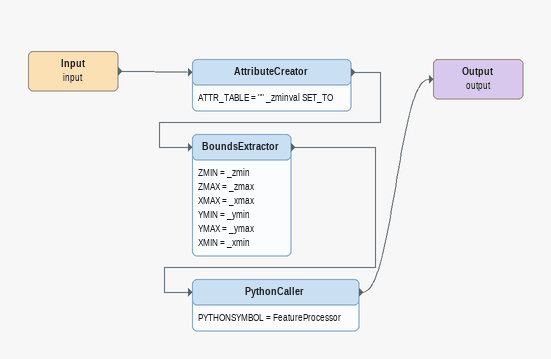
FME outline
Input (input)
    -> AttributeCreator
AttributeCreator
    ATTR_TABLE = "" _zminval SET_TO
    -> BoundsExtractor
BoundsExtractor
    ZMIN = _zmin
    ZMAX = _zmax
    XMAX = _xmax
    YMIN = _ymin
    YMAX = _ymax
    XMIN = _xmin
    -> PythonCaller
PythonCaller
    PYTHONSYMBOL = FeatureProcessor
    -> Output (output)
Output (output)
